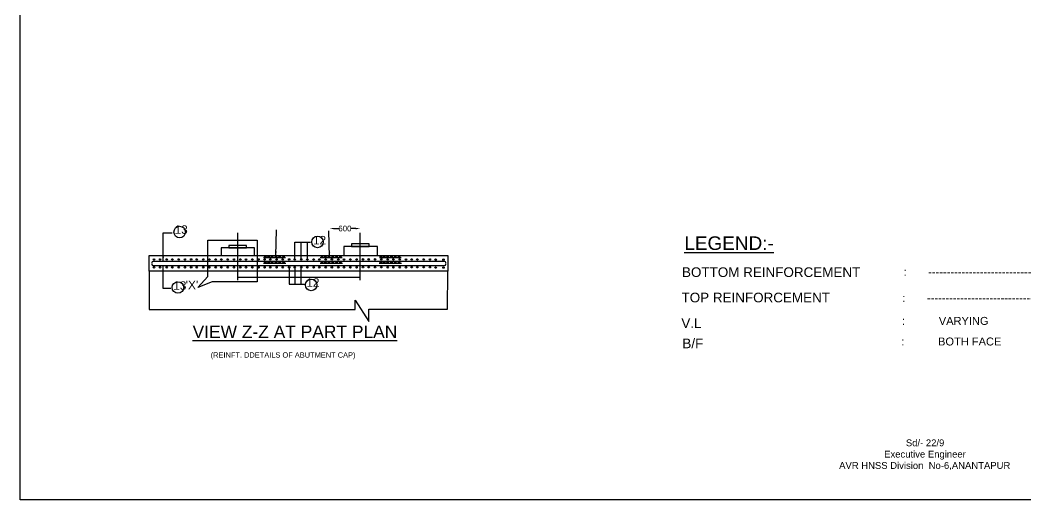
# Model space of a CAD drawing. Header units: inches. Extents: x 24360 to 25777, y 981 to 1995.
# Drawn here: x 24360 to 25250, y 989 to 1413 of the extents above; entities that cross this region are included whole.
import ezdxf

# ---------------------------------------------------------------- set-up
doc = ezdxf.new("R2010")
doc.units = ezdxf.units.IN
doc.header["$MEASUREMENT"] = 0
for name, color, linetype in [('DIMENSION', 7, 'Continuous'), ('DIMENSIONS', 255, 'Continuous'), ('TEXT', 1, 'Continuous')]:
    doc.layers.add(name, color=color, linetype=linetype)
doc.styles.get("Standard").update_dxf_attribs({"font": 'arial.ttf', "height": 5})
doc.dimstyles.get("Standard").update_dxf_attribs({"dimtxt": 5, "dimasz": 4, "dimexe": 0.18, "dimexo": 0.0625, "dimgap": 0.09, "dimtad": 0, "dimtih": 1, "dimtoh": 1, "dimdec": 4, "dimzin": 0, "dimdsep": 46, "dimtxsty": 'Standard', "dimcen": 0.09, "dimse1": 1, "dimse2": 1, "dimadec": 0, "dimazin": 0, "dimtfac": 1, "dimtdec": 4, "dimtofl": 0, "dimtmove": 0, "dimatfit": 3, "dimfxl": 1, "dimtolj": 1, "dimtzin": 0, "dimarcsym": 0})

# ---------------------------------------------------------------- blocks, each defined once
blk = doc.blocks.new('*D50')
at = {"layer": 'Defpoints', "color": 0, "transparency": 16777216}
for p in [(24661, 1229.02), (24633.81, 1205.2), (24661, 1205.2)]:
    blk.add_point(p, dxfattribs=at)
at = {"layer": 'DIMENSIONS', "color": 0, "lineweight": -2, "transparency": 16777216}
for p, q in [((24637.81, 1229.02), (24641.78, 1229.02)), ((24657, 1229.02), (24653.02, 1229.02))]:
    blk.add_line(p, q, dxfattribs=at)
at = {"layer": 'DIMENSIONS', "color": 0, "transparency": 16777216}
for points in [[(24637.81, 1229.68), (24637.81, 1228.35), (24633.81, 1229.02)], [(24657, 1229.68), (24657, 1228.35), (24661, 1229.02)]]:
    blk.add_solid(points, dxfattribs=at)
at = {"layer": 'DIMENSIONS', "color": 0, "transparency": 16777216, "insert": (24647.4, 1229.02), "char_height": 5, "attachment_point": 5}
blk.add_mtext('\\A1;600', dxfattribs=at)

msp = doc.modelspace()

# ---------------------------------------------------------------- linework, layer by layer
at = {"color": 0}
for points in [[(24526.29371, 1186.57902), (24526.29371, 1218.77171), (24569.89754, 1218.77171), (24569.89754, 1181.94172), (24529.94048, 1181.94172), (24517.30981, 1176.93792), (24526.29371, 1186.57902)], [(24552.56471, 1183.28489), (24552.56471, 1225.09218)], [(24661.00043, 1183.28489), (24661.00043, 1225.09218)], [(24603.08469, 1202.40843), (24603.08469, 1217.07124), (24617.05142, 1217.07124)], [(24608.7424, 1202.40843), (24608.7424, 1217.07124)], [(24614.17912, 1202.40843), (24614.17912, 1217.07124)], [(24575.51618, 1203.54002), (24594.89556, 1203.54002)], [(24625.60095, 1203.54002), (24644.98034, 1203.54002)], [(24677.84636, 1203.54002), (24697.22575, 1203.54002)], [(24575.34682, 1198.43956), (24595.04073, 1198.43956)], [(24598.08999, 1194.17211), (24598.08999, 1179.74769), (24612.10639, 1179.74769)], [(24603.08469, 1194.17211), (24603.08469, 1179.74769)], [(24608.72953, 1179.74769), (24608.74185, 1194.17211)], [(24625.43159, 1198.43956), (24645.1255, 1198.43956)], [(24677.677, 1198.43956), (24697.37091, 1198.43956)], [(24474.38356, 1191.39519), (24474.38356, 1157.48111), (24656.41431, 1157.48111), (24656.41431, 1165.64631), (24668.58672, 1146.97509), (24668.58672, 1157.81917), (24738.24093, 1157.81917), (24738.45247, 1191.39519)], [(24661.00043, 1185.69905), (24552.56471, 1185.69905)]]:
    msp.add_lwpolyline(points, dxfattribs=at)
for points in [[(24537.90729, 1205.19899), (24567.37917, 1205.19899), (24567.37917, 1211.94997), (24537.90729, 1211.94997)], [(24544.66644, 1211.94997), (24560.46297, 1211.94997), (24560.46297, 1214.05691), (24544.66644, 1214.05691)], [(24646.43804, 1205.19899), (24676.22318, 1205.19899), (24676.22318, 1213.10769), (24646.43804, 1213.10769)], [(24653.34819, 1213.10769), (24668.89603, 1213.10769), (24668.89603, 1215.60745), (24653.34819, 1215.60745)], [(24474.38356, 1205.19899), (24738.45247, 1205.19899), (24738.45247, 1191.39519), (24474.38356, 1191.39519)]]:
    msp.add_lwpolyline(points, close=True, dxfattribs=at)
for points in [[(24476.80331, 1198.52284), (24476.80331, 1199.29164, -0.414213562), (24477.80331, 1200.29164)], [(24736.23415, 1198.03215), (24736.23415, 1197.23007, -0.414213562), (24735.23415, 1196.23007), (24477.80331, 1196.23007, -0.414213562), (24476.80331, 1197.23007), (24476.80331, 1197.9468)], [(24477.80331, 1200.29164), (24735.23415, 1200.29164, -0.414213562), (24736.23415, 1199.29164), (24736.23415, 1198.59529)]]:
    msp.add_lwpolyline(points, format="xyb", dxfattribs=at)
for centre in [(24478.6033, 1201.72906), (24483.93509, 1201.72906), (24489.81381, 1201.72906), (24494.80851, 1201.72906), (24500.46622, 1201.72906), (24505.90293, 1201.72906), (24511.42804, 1201.72906), (24516.42274, 1201.72906), (24522.08045, 1201.72906), (24527.51716, 1201.72906), (24533.11586, 1201.72906), (24538.11056, 1201.72906), (24543.76827, 1201.72906), (24549.20498, 1201.72906), (24554.90689, 1201.72906), (24559.9016, 1201.72906), (24565.5593, 1201.72906), (24570.99602, 1201.72906), (24576.33065, 1201.72906), (24576.98921, 1204.35686), (24579.92868, 1204.35686), (24581.32535, 1201.72906), (24582.98218, 1204.35686), (24586.414, 1204.35686), (24586.98306, 1201.72906), (24589.7107, 1204.35686), (24592.41977, 1201.72906), (24593.14252, 1204.35686), (24598.08999, 1201.76949), (24603.08469, 1201.76949), (24608.7424, 1201.76949), (24614.17912, 1201.76949), (24619.74842, 1201.76949), (24624.74312, 1201.76949), (24627.27152, 1204.35686), (24630.21099, 1204.35686), (24630.40083, 1201.76949), (24633.26449, 1204.35686), (24635.83754, 1201.76949), (24636.69631, 1204.35686), (24639.99301, 1204.35686), (24641.56742, 1201.76942), (24643.42483, 1204.35686), (24646.56212, 1201.76942), (24652.21983, 1201.76942), (24657.65654, 1201.76942), (24663.42228, 1201.81575), (24668.41699, 1201.81575), (24674.07469, 1201.81575), (24679.16961, 1204.35686), (24679.51141, 1201.81575), (24682.10908, 1204.35686), (24685.16258, 1204.35686), (24685.30172, 1201.72743), (24688.5944, 1204.35686), (24690.29642, 1201.72743), (24691.8911, 1204.35686), (24695.32292, 1204.35686), (24695.95413, 1201.72743), (24701.39084, 1201.72743), (24706.4563, 1201.77247), (24711.451, 1201.77247), (24717.10871, 1201.77247), (24722.54543, 1201.77247), (24727.62853, 1201.55166), (24734.59439, 1201.55166), (24478.6033, 1194.77062), (24483.93509, 1194.77062), (24489.81381, 1194.77062), (24494.80851, 1194.77062), (24500.46622, 1194.77062), (24505.90293, 1194.77062), (24511.42804, 1194.77062), (24516.42274, 1194.77062), (24522.08045, 1194.77062), (24527.51716, 1194.77062), (24533.11586, 1194.77062), (24538.11056, 1194.77062), (24543.76827, 1194.77062), (24549.20498, 1194.77062), (24554.90689, 1194.77062), (24559.9016, 1194.77062), (24565.5593, 1194.77062), (24570.99602, 1194.77062), (24576.33065, 1194.77062), (24576.98921, 1199.28588), (24579.92868, 1199.28588), (24581.32535, 1194.77062), (24582.98218, 1199.28588), (24586.414, 1199.28588), (24586.98306, 1194.77062), (24589.7107, 1199.28588), (24592.41977, 1194.77062), (24593.14252, 1199.28588), (24598.08999, 1194.81105), (24603.08469, 1194.81105), (24608.7424, 1194.81105), (24614.17912, 1194.81105), (24619.74842, 1194.81105), (24624.74312, 1194.81105), (24627.27152, 1199.28588), (24630.21099, 1199.28588), (24630.40083, 1194.81105), (24633.26449, 1199.28588), (24635.83754, 1194.81105), (24636.69631, 1199.28588), (24639.99301, 1199.28588), (24641.56742, 1194.81099), (24643.42483, 1199.28588), (24646.56212, 1194.81099), (24652.21983, 1194.81099), (24657.65654, 1194.81099), (24663.42228, 1194.85732), (24668.41699, 1194.85732), (24674.07469, 1194.85732), (24679.16961, 1199.28588), (24679.51141, 1194.85732), (24682.10908, 1199.28588), (24685.16258, 1199.28588), (24685.30172, 1194.76899), (24688.5944, 1199.28588), (24690.29642, 1194.76899), (24691.8911, 1199.28588), (24695.32292, 1199.28588), (24695.95413, 1194.76899), (24701.39084, 1194.76899), (24706.4563, 1194.81404), (24711.451, 1194.81404), (24717.10871, 1194.81404), (24722.54543, 1194.81404), (24727.62853, 1194.59322), (24734.59439, 1194.59322)]:
    msp.add_circle(centre, 0.63895, dxfattribs=at)
at = {"layer": 'DIMENSIONS', "color": 0}
msp.add_lwpolyline([(25749.7027, 989.38161), (24360.15951, 989.38161), (24360.15951, 1995.06263), (25749.7027, 1995.06263)], close=True, dxfattribs=at)
for centre in [(24501.2606, 1225.90378), (24623.1825, 1217.20057), (24617.56702, 1179.21212), (24499.72173, 1176.90342)]:
    msp.add_circle(centre, 5.09859, dxfattribs=at)

# ---------------------------------------------------------------- texts
at = {"layer": 'DIMENSION', "color": 0, "insert": (25065.66647, 1042.75345), "char_height": 6, "width": 188.9045003, "attachment_point": 1}
msp.add_mtext('\\pi77.817;Sd/- 22/9\\P\\pi58.616;Executive Engineer  \\P\\pi18.818;AVR HNSS Division  No-6,ANANTAPUR ', dxfattribs=at)
at = {"layer": 'TEXT', "color": 0}
for s, height, p in [('13', 7.5, (24496.74138, 1224.37108)), ('12', 7.5, (24619.14747, 1214.99147)), ('%%ULEGEND:-', 12, (24947.54418, 1210.12693)), ('BOTTOM REINFORCEMENT', 8.5, (24945.51465, 1186.24748)), (':       -------------------------------------', 7, (25141.57073, 1187.25578)), ('12', 7.5, (24613.25785, 1177.56626)), ('13', 7.5, (24495.5668, 1174.91451)), ("'X'", 7.5, (24506.65134, 1175.40195)), ('TOP REINFORCEMENT ', 8.5, (24945.10047, 1163.84208)), (':       -------------------------------------', 7, (25140.44938, 1164.17799)), ('V.L', 8.5, (24944.95048, 1141.18495)), (':           VARYING', 7, (25140.01726, 1143.95377)), ('%%UVIEW Z-Z AT PART PLAN', 11, (24512.71666, 1132.37462)), ('B/F', 8.5, (24945.85387, 1123.2746)), (':           BOTH FACE ', 7, (25139.36676, 1125.75381)), ('(REINFT. DDETAILS OF ABUTMENT CAP)', 4.7, (24528.69564, 1114.99555))]:
    msp.add_text(s, height=height, dxfattribs=at).set_placement(p)

# ---------------------------------------------------------------- dimensions: what is measured, and where the dimension line sits
at = {"layer": 'DIMENSIONS', "color": 0}
dim = msp.add_linear_dim(base=(24661.00043, 1229.01516), p1=(24633.80631, 1205.19899), p2=(24661.00043, 1205.19899), text='600', dimstyle='Standard', dxfattribs=at)
dim.commit()
dim.dimension.update_dxf_attribs({"geometry": '*D50', "text_midpoint": (24647.40337, 1229.01516)})

# ---------------------------------------------------------------- leaders
for points in [[(24586.414, 1204.99581), (24586.79775, 1227.94344)], [(24486.76922, 1200.29164), (24486.76922, 1225.24177), (24494.74667, 1225.24177)], [(24633.83424, 1204.06766), (24633.26449, 1227.14386)], [(24486.44209, 1196.23007), (24486.44209, 1176.39024), (24493.30945, 1176.39024)]]:
    msp.add_leader(points, dimstyle='Standard', override={"dimgap": 0.09, "dimtad": 0}, dxfattribs=at)

doc.saveas('drawing.dxf')
